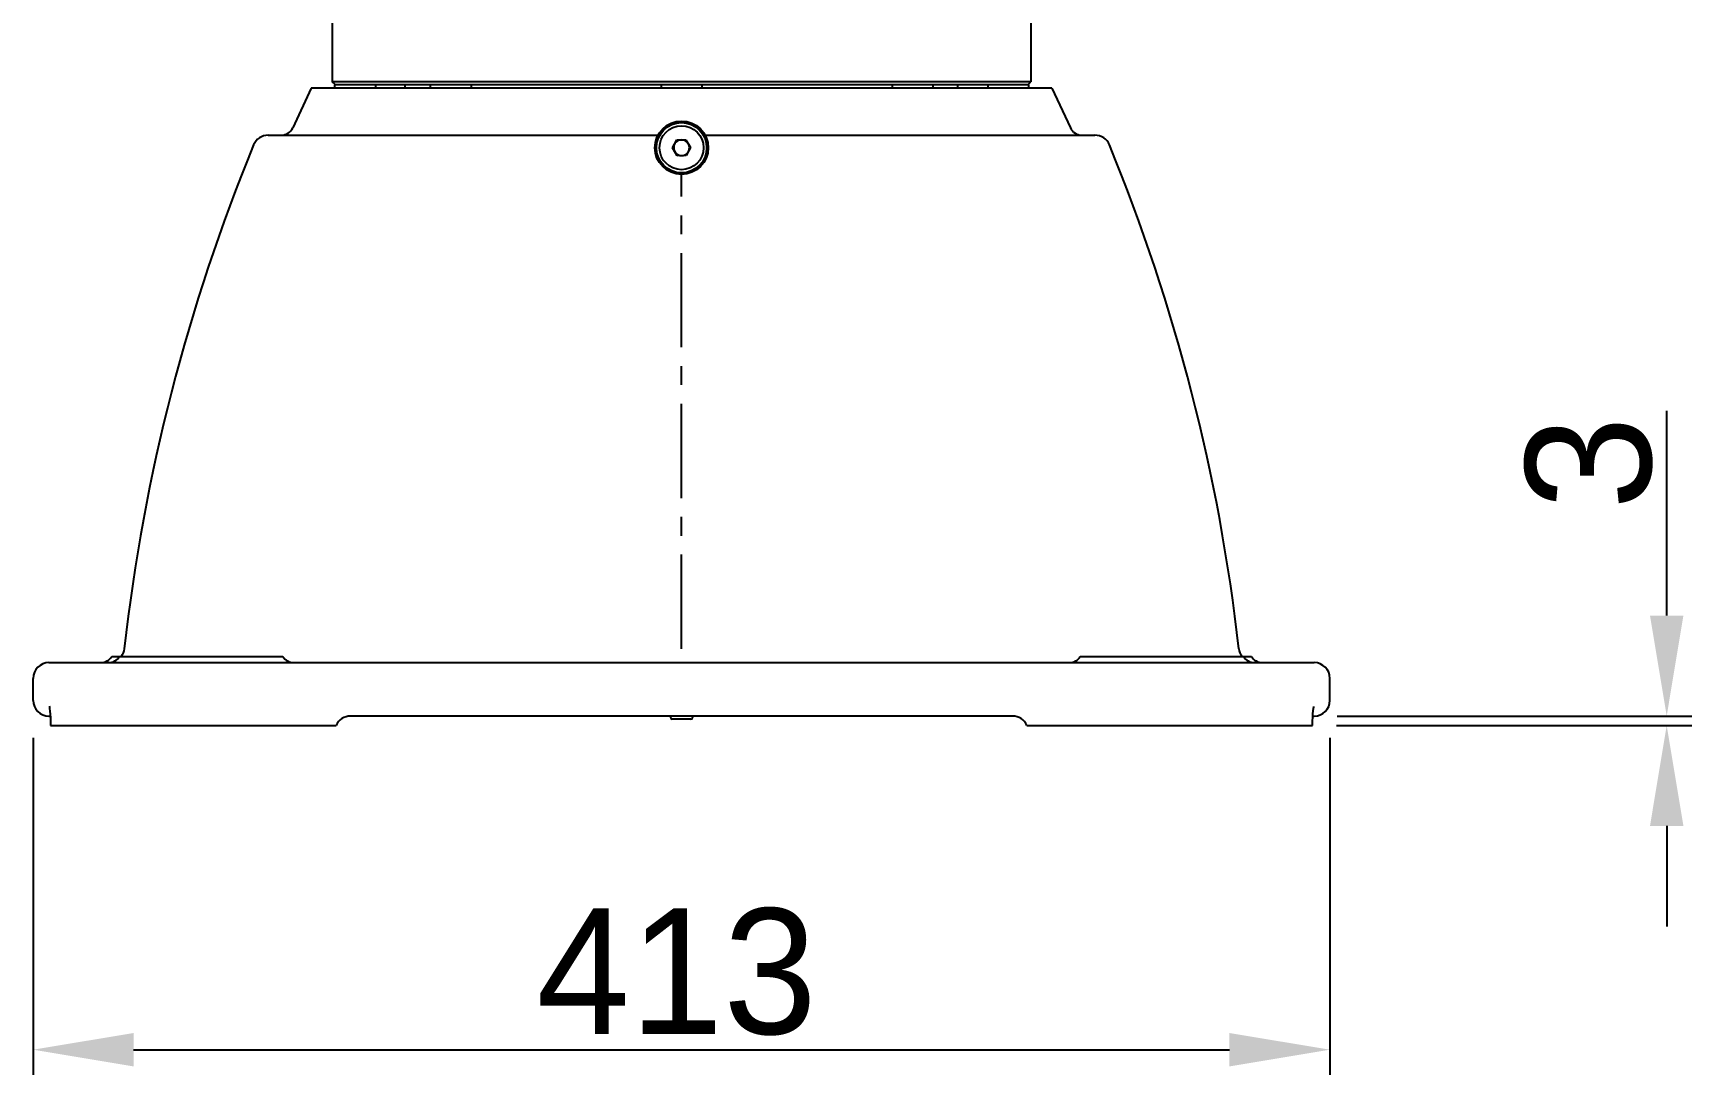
# Model space of a CAD drawing. Header units: millimetres. Extents: x 4086 to 10416, y 123 to 1549.
# Drawn here: x 6615.1 to 6747.2, y 604.3 to 687.2 of the extents above; entities that cross this region are included whole.
import ezdxf

# ---------------------------------------------------------------- set-up
doc = ezdxf.new("R2010")
doc.units = ezdxf.units.MM
doc.linetypes.add('CENTER', pattern=[0.6, 0.375, -0.075, 0.075, -0.075])
for name, color, linetype in [('中心线', 7, 'Continuous'), ('外形图', 7, 'Continuous'), ('尺寸标注', 7, 'Continuous')]:
    doc.layers.add(name, color=color, linetype=linetype)
doc.styles.add('思源黑', font='SourceHanSansCN-Normal.ttf')
doc.dimstyles.new('尺寸标注_1_4比例中六', dxfattribs={"dimtxt": 10, "dimasz": 8, "dimexe": 2, "dimexo": 1.5, "dimgap": 1, "dimtad": 1, "dimdec": 1, "dimlfac": 4, "dimdsep": 46, "dimtxsty": '思源黑', "dimcen": 0.09, "dimadec": 0, "dimazin": 0, "dimtp": 0.01, "dimtm": 0.01, "dimtfac": 1, "dimtdec": 1, "dimtofl": 0, "dimtmove": 0, "dimatfit": 3, "dimfxl": 1, "dimtolj": 1, "dimarcsym": 0})

# ---------------------------------------------------------------- blocks, each defined once
blk = doc.blocks.new('*D779')
at = {"layer": 'Defpoints', "color": 0}
for p in [(6615.09, 632.58), (6718.34, 632.58), (6718.34, 606.26)]:
    blk.add_point(p, dxfattribs=at)
at = {"layer": '尺寸标注', "color": 0, "lineweight": -2}
for p, q in [((6615.09, 631.08), (6615.09, 604.26)), ((6718.34, 631.08), (6718.34, 604.26)), ((6623.09, 606.26), (6710.34, 606.26))]:
    blk.add_line(p, q, dxfattribs=at)
at = {"layer": '尺寸标注', "color": 0}
for points in [[(6623.09, 607.59), (6623.09, 604.93), (6615.09, 606.26)], [(6710.34, 604.93), (6710.34, 607.59), (6718.34, 606.26)]]:
    blk.add_solid(points, dxfattribs=at)
at = {"layer": '尺寸标注', "color": 0, "insert": (6666.33, 612.44), "char_height": 10, "attachment_point": 5, "style": '思源黑'}
blk.add_mtext('\\A1;413', dxfattribs=at)
blk = doc.blocks.new('*D780')
at = {"layer": 'Defpoints', "color": 0}
for p in [(6717.43, 632.83), (6745.16, 632.83), (6717.38, 632.08)]:
    blk.add_point(p, dxfattribs=at)
at = {"layer": '尺寸标注', "color": 0, "lineweight": -2}
for p, q in [((6745.16, 640.83), (6745.16, 657.14)), ((6718.93, 632.83), (6747.16, 632.83)), ((6718.88, 632.08), (6747.16, 632.08)), ((6745.16, 624.08), (6745.16, 616.08))]:
    blk.add_line(p, q, dxfattribs=at)
at = {"layer": '尺寸标注', "color": 0}
for points in [[(6743.83, 640.83), (6746.49, 640.83), (6745.16, 632.83)], [(6746.49, 624.08), (6743.83, 624.08), (6745.16, 632.08)]]:
    blk.add_solid(points, dxfattribs=at)
at = {"layer": '尺寸标注', "color": 0, "insert": (6738.98, 652.98), "char_height": 10, "attachment_point": 5, "rotation": 90, "style": '思源黑'}
blk.add_mtext('\\A1;3', dxfattribs=at)

msp = doc.modelspace()

# ---------------------------------------------------------------- linework, layer by layer
at = {"layer": '中心线', "color": 7, "linetype": 'CENTER', "ltscale": 20}
msp.add_line((6666.719, 638.186), (6666.719, 675.952), dxfattribs=at)
at = {"layer": '外形图', "color": 7, "linetype": 'Continuous'}
for p, q in [((6638.906, 695.719), (6638.906, 683.327)), ((6694.531, 695.719), (6694.531, 683.327)), ((6637.236, 682.827), (6635.756, 679.655)), ((6696.202, 682.827), (6637.236, 682.827)), ((6694.531, 683.327), (6638.906, 683.327)), ((6639.156, 683.077), (6638.906, 683.327)), ((6639.173, 683.077), (6639.094, 683.077)), ((6639.094, 683.077), (6639.094, 682.827)), ((6646.873, 683.077), (6639.173, 683.077)), ((6642.344, 683.077), (6642.344, 682.827)), ((6644.719, 682.827), (6644.719, 683.077)), ((6646.709, 683.077), (6646.709, 682.827)), ((6647.726, 683.077), (6646.873, 683.077)), ((6666.156, 683.077), (6647.726, 683.077)), ((6649.959, 683.077), (6649.959, 682.827)), ((6665.094, 683.077), (6665.094, 682.827)), ((6667.282, 683.077), (6666.156, 683.077)), ((6685.711, 683.077), (6667.282, 683.077)), ((6668.344, 683.077), (6668.344, 682.827)), ((6683.479, 683.077), (6683.479, 682.827)), ((6686.566, 683.077), (6685.711, 683.077)), ((6694.264, 683.077), (6686.566, 683.077)), ((6686.729, 683.077), (6686.729, 682.827)), ((6688.719, 682.827), (6688.719, 683.077)), ((6691.094, 683.077), (6691.094, 682.827)), ((6694.344, 683.077), (6694.264, 683.077)), ((6694.281, 683.077), (6694.531, 683.327)), ((6694.344, 683.077), (6694.344, 682.827)), ((6696.202, 682.827), (6697.681, 679.655)), ((6633.804, 679.077), (6664.844, 679.077)), ((6668.594, 679.077), (6699.634, 679.077)), ((6665.997, 678.062), (6666.345, 678.694)), ((6666.371, 677.445), (6665.997, 678.062)), ((6666.345, 678.694), (6667.066, 678.71)), ((6667.066, 678.71), (6667.44, 678.092)), ((6667.44, 678.092), (6667.093, 677.46)), ((6667.093, 677.46), (6666.371, 677.445)), ((6616.344, 637.077), (6717.094, 637.077)), ((6621.344, 637.577), (6634.969, 637.577)), ((6698.469, 637.577), (6712.094, 637.577)), ((6615.094, 634.077), (6615.094, 635.827)), ((6718.344, 634.077), (6718.344, 635.827)), ((6616.344, 632.827), (6616.456, 632.827)), ((6616.374, 633.62), (6616.374, 633.618)), ((6693.073, 632.827), (6640.365, 632.827)), ((6665.844, 632.827), (6665.844, 632.702)), ((6667.594, 632.827), (6667.594, 632.702)), ((6716.975, 632.711), (6716.982, 632.827)), ((6716.982, 632.827), (6717.094, 632.827)), ((6616.486, 632.077), (6639.219, 632.077)), ((6667.469, 632.577), (6665.969, 632.577)), ((6694.219, 632.077), (6716.952, 632.077))]:
    msp.add_line(p, q, dxfattribs=at)
for points in [[(6616.373, 633.622), (6616.375, 633.616), (6616.387, 633.548), (6616.406, 633.415), (6616.426, 633.227), (6616.446, 632.988), (6616.463, 632.705), (6616.477, 632.383), (6616.485, 632.077)], [(6616.462, 632.73), (6616.476, 632.412), (6616.485, 632.104)], [(6716.952, 632.077), (6716.962, 632.414), (6716.976, 632.733), (6716.994, 633.013), (6717.014, 633.247), (6717.034, 633.431), (6717.052, 633.558), (6717.06, 633.599)]]:
    msp.add_lwpolyline(points, dxfattribs=at)
for radius in [2.125, 2, 1.75]:
    msp.add_circle((6666.719, 678.077), radius, dxfattribs=at)
for centre, radius, start, end in [((6633.804, 677.827), 1.25, 89.99995, 157.65401), ((6634.85, 680.077), 1, 270, 335), ((6698.588, 680.077), 1, 205, 270), ((6699.634, 677.827), 1.25, 22.34557, 90.00003), ((6771.404, 621.269), 150.02, 157.65554, 173.52507), ((6666.719, 678.077), 0.625, 91.21135, 270.0553), ((6666.719, 678.077), 0.625, 271.21135, 90.0553), ((6562.034, 621.269), 150.02, 6.47493, 22.34446), ((6616.344, 635.827), 1.25, 90, 180), ((6620.478, 638.077), 1, 270, 330), ((6621.103, 638.077), 1, 270, 330), ((6635.835, 638.077), 1, 210, 270), ((6697.603, 638.077), 1, 270, 330), ((6712.335, 638.077), 1, 210, 270), ((6712.96, 638.077), 1, 210, 270), ((6717.094, 635.827), 1.25, 0, 90), ((6616.344, 634.077), 1.25, 180, 270), ((6717.094, 634.077), 1.25, 270, 0), ((6640.365, 631.577), 1.25, 90, 156.42174), ((6665.969, 632.702), 0.125, 180, 270), ((6667.469, 632.702), 0.125, 270, 0), ((6693.073, 631.577), 1.25, 23.57831, 90)]:
    msp.add_arc(centre, radius, start, end, dxfattribs=at)
for points in [[(6622.341, 638.186), (6622.316, 637.967), (6622.228, 637.748), (6622.095, 637.573)], [(6711.097, 638.186), (6711.122, 637.967), (6711.21, 637.748), (6711.343, 637.573)]]:
    msp.add_open_spline(points, degree=3, dxfattribs=at)

# ---------------------------------------------------------------- dimensions: what is measured, and where the dimension line sits
at = {"layer": '尺寸标注'}
dim = msp.add_linear_dim(base=(6745.161, 632.827), p1=(6717.381, 632.077), p2=(6717.429, 632.827), angle=90, dimstyle='尺寸标注_1_4比例中六', dxfattribs=at)
dim.commit()
dim.dimension.update_dxf_attribs({"geometry": '*D780', "text_midpoint": (6745.161, 652.983), "dimtype": 160})
dim = msp.add_linear_dim(base=(6718.344, 606.26), p1=(6615.094, 632.577), p2=(6718.344, 632.577), dimstyle='尺寸标注_1_4比例中六', dxfattribs=at)
dim.commit()
dim.dimension.update_dxf_attribs({"geometry": '*D779', "text_midpoint": (6666.328, 606.26), "dimtype": 160})

doc.saveas('drawing.dxf')
